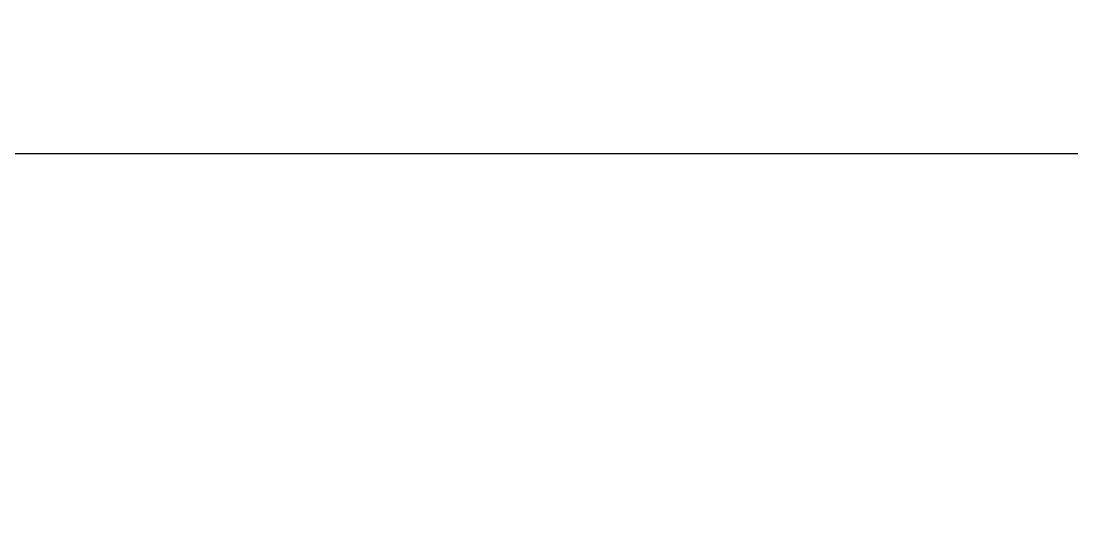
# Model space of a CAD drawing. Header units: millimetres. Extents: x -168200 to 672800, y -7409 to 118800.
# Drawn here: x 261492 to 282413, y -7409 to 2643 of the extents above; entities that cross this region are included whole.
import ezdxf
from ezdxf.xclip import XClip

# ---------------------------------------------------------------- set-up
doc = ezdxf.new("R2010")
doc.units = ezdxf.units.MM
doc.header["$LTSCALE"] = 200
doc.header["$XCLIPFRAME"] = 0
doc.linetypes.add('CENTER', pattern=[50.8, 31.75, -6.35, 6.35, -6.35])
doc.layers.get('DEFPOINTS').update_dxf_attribs({"color": 137})
for name, color, linetype in [('WALL-D', 3, 'Continuous'), ('입면선', 252, 'Continuous'), ('중심선', 252, 'CENTER')]:
    doc.layers.add(name, color=color, linetype=linetype)

# ---------------------------------------------------------------- blocks, each defined once
blk = doc.blocks.new('I-Center 3층 평면도')
at = {"layer": '입면선'}
blk.add_line((350, 350), (350, -60470), dxfattribs=at)
at = {"layer": '입면선', "ltscale": 200}
for p, q in [((-300, -310), (-300, -14690)), ((-200, -310), (-200, -14690)), ((-3600, -1256), (-3600, -15310)), ((-3400, -1256), (-3400, -15310))]:
    blk.add_line(p, q, dxfattribs=at)
at = {"layer": '중심선', "ltscale": 200}
for p, q in [((-10000, 4213), (-10000, -71576)), ((0, 4213), (0, -71576))]:
    blk.add_line(p, q, dxfattribs=at)
blk = doc.blocks.new('sheet-line')
at = {"layer": 'DEFPOINTS'}
blk.add_lwpolyline([(168200, -356400), (0, -356400), (0, -237600), (168200, -237600)], close=True, dxfattribs=at)

msp = doc.modelspace()

# ---------------------------------------------------------------- block references
ref = msp.add_blockref('I-Center 3층 평면도', (280700, 13900))
XClip(ref).set_block_clipping_path([(-103200.0000000003, -9668.8009418729), (34200, 100522.8029125887)])
at = {"layer": 'WALL-D'}
msp.add_blockref('sheet-line', (168200, 356400), dxfattribs=at)

doc.saveas('drawing.dxf')
